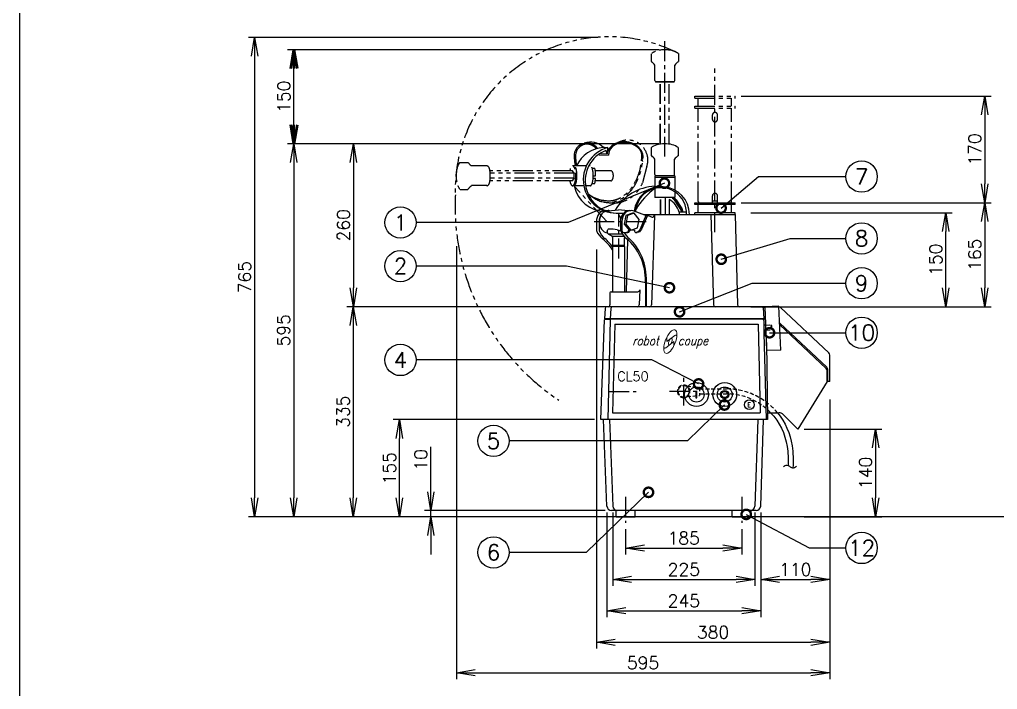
# Model space of a CAD drawing. Extents: x 230 to 4050, y 0 to 2754.
# Drawn here: x 230 to 1789, y 589 to 1658 of the extents above; entities that cross this region are included whole.
import ezdxf
from ezdxf.enums import TextEntityAlignment as Align

# ---------------------------------------------------------------- set-up
doc = ezdxf.new("R2010")
doc.units = 0
doc.header["$PDMODE"] = 3
for name, pattern in [('CENTER', [50.8, 31.75, -6.35, 6.35, -6.35]), ('HIDDEN', [9.525, 6.35, -3.175]), ('PHANTOM', [63.5, 31.75, -6.35, 6.35, -6.35, 6.35, -6.35])]:
    doc.linetypes.add(name, pattern=pattern)
doc.layers.get('0').update_dxf_attribs({"linetype": 'CONTINUOUS'})
doc.layers.get('DEFPOINTS').update_dxf_attribs({"linetype": 'CONTINUOUS'})
doc.layers.add('AM_0', color=7, linetype='CONTINUOUS', lineweight=50)
for name, color, linetype in [('DANMEN', 7, 'CONTINUOUS'), ('SUNPOU', 7, 'CONTINUOUS'), ('WAKU', 7, 'CONTINUOUS')]:
    doc.layers.add(name, color=color, linetype=linetype)
doc.styles.get("Standard").update_dxf_attribs({"font": 'ROMANS', "bigfont": 'EXTFONT.shx'})
doc.dimstyles.get("Standard").update_dxf_attribs({"dimscale": 10, "dimtxt": 2, "dimasz": 3, "dimexe": 1, "dimexo": 1, "dimgap": 0.6, "dimtad": 3, "dimdec": 0, "dimzin": 0, "dimdsep": 46, "dimtxsty": 'STANDARD', "dimblk1": 'OPEN', "dimblk2": 'OPEN', "dimsah": 1, "dimcen": 1.5, "dimadec": 0, "dimazin": 0, "dimtfac": 1, "dimtdec": 0, "dimtmove": 0, "dimatfit": 0, "dimldrblk": 'DOTSMALL', "dimfxl": 1, "dimtvp": 1, "dimtolj": 1, "dimtzin": 0, "dimarcsym": 0})

# ---------------------------------------------------------------- blocks, each defined once
blk = doc.blocks.new('_DotSmall')
at = {"color": 0, "linetype": 'ByBlock', "const_width": 0.5}
blk.add_lwpolyline([(-0.0625, 0, 1), (0.0625, 0, 1)], format="xyb", close=True, dxfattribs=at)
blk = doc.blocks.new('_OPEN')
at = {"color": 0, "linetype": 'ByBlock'}
for p, q in [((-1, 0.167), (0, 0)), ((0, 0), (-1, -0.167)), ((0, 0), (-1, 0))]:
    blk.add_line(p, q, dxfattribs=at)
blk = doc.blocks.new('*D4')
at = {"layer": 'DEFPOINTS', "color": 0}
for p in [(885.5, 874.3), (1173.2, 874.3), (1181, 864.3)]:
    blk.add_point(p, dxfattribs=at)
at = {"layer": 'SUNPOU', "color": 0, "lineweight": -2}
for p, q in [((885.5, 904.3), (885.5, 975.9)), ((1163.2, 874.3), (875.5, 874.3)), ((885.5, 864.3), (885.5, 874.3)), ((1171, 864.3), (875.5, 864.3)), ((885.5, 834.3), (885.5, 804.3))]:
    blk.add_line(p, q, dxfattribs=at)
at = {"layer": 'SUNPOU', "color": 0, "lineweight": -2, "xscale": 30, "yscale": 30, "zscale": 30}
for p, rotation in [((885.5, 874.3), 270), ((885.5, 864.3), 90)]:
    blk.add_blockref('_OPEN', p, dxfattribs=dict(at, rotation=rotation))
at = {"layer": 'SUNPOU', "color": 0, "insert": (869.5, 955.1), "char_height": 20, "attachment_point": 5, "rotation": 90}
blk.add_mtext('\\A1;10', dxfattribs=at)
blk = doc.blocks.new('*D5')
at = {"layer": 'DEFPOINTS', "color": 0}
for p in [(835.5, 1019.3), (1156.3, 1019.3), (1181, 864.3)]:
    blk.add_point(p, dxfattribs=at)
at = {"layer": 'SUNPOU', "color": 0, "lineweight": -2}
for p, q in [((1146.3, 1019.3), (825.5, 1019.3)), ((835.5, 894.3), (835.5, 989.3)), ((1171, 864.3), (825.5, 864.3))]:
    blk.add_line(p, q, dxfattribs=at)
at = {"layer": 'SUNPOU', "color": 0, "lineweight": -2, "xscale": 30, "yscale": 30, "zscale": 30}
for p, rotation in [((835.5, 1019.3), 90), ((835.5, 864.3), 270)]:
    blk.add_blockref('_OPEN', p, dxfattribs=dict(at, rotation=rotation))
at = {"layer": 'SUNPOU', "color": 0, "insert": (819.5, 941.8), "char_height": 20, "attachment_point": 5, "rotation": 90}
blk.add_mtext('\\A1;155', dxfattribs=at)
blk = doc.blocks.new('*D7')
at = {"layer": 'DEFPOINTS', "color": 0}
for p in [(1196, 854.4), (1381, 854.4), (1381, 814.3)]:
    blk.add_point(p, dxfattribs=at)
at = {"layer": 'SUNPOU', "color": 0, "lineweight": -2}
for p, q in [((1196, 844.4), (1196, 804.3)), ((1381, 844.4), (1381, 804.3)), ((1226, 814.3), (1351, 814.3))]:
    blk.add_line(p, q, dxfattribs=at)
at = {"layer": 'SUNPOU', "color": 0, "lineweight": -2, "xscale": 30, "yscale": 30, "zscale": 30, "rotation": 180}
blk.add_blockref('_OPEN', (1196, 814.3), dxfattribs=at)
at = {"layer": 'SUNPOU', "color": 0, "lineweight": -2, "xscale": 30, "yscale": 30, "zscale": 30}
blk.add_blockref('_OPEN', (1381, 814.3), dxfattribs=at)
at = {"layer": 'SUNPOU', "color": 0, "insert": (1288.5, 830.3), "char_height": 20, "attachment_point": 5}
blk.add_mtext('\\A1;185', dxfattribs=at)
blk = doc.blocks.new('*D8')
at = {"layer": 'DEFPOINTS', "color": 0}
for p in [(1175.4, 881.1), (1401.9, 881.1), (1401.9, 764.3)]:
    blk.add_point(p, dxfattribs=at)
at = {"layer": 'SUNPOU', "color": 0, "lineweight": -2}
for p, q in [((1175.4, 871.1), (1175.4, 754.3)), ((1401.9, 871.1), (1401.9, 754.3)), ((1205.4, 764.3), (1371.9, 764.3))]:
    blk.add_line(p, q, dxfattribs=at)
at = {"layer": 'SUNPOU', "color": 0, "lineweight": -2, "xscale": 30, "yscale": 30, "zscale": 30, "rotation": 180}
blk.add_blockref('_OPEN', (1175.4, 764.3), dxfattribs=at)
at = {"layer": 'SUNPOU', "color": 0, "lineweight": -2, "xscale": 30, "yscale": 30, "zscale": 30}
blk.add_blockref('_OPEN', (1401.9, 764.3), dxfattribs=at)
at = {"layer": 'SUNPOU', "color": 0, "insert": (1288.7, 780.3), "char_height": 20, "attachment_point": 5}
blk.add_mtext('\\A1;225', dxfattribs=at)
blk = doc.blocks.new('*D9')
at = {"layer": 'DEFPOINTS', "color": 0}
for p in [(1521.3, 1060.3), (1411.2, 881.1), (1521.3, 764.3)]:
    blk.add_point(p, dxfattribs=at)
at = {"layer": 'SUNPOU', "color": 0, "lineweight": -2}
for p, q in [((1521.3, 1050.3), (1521.3, 754.3)), ((1411.2, 871.1), (1411.2, 754.3)), ((1441.2, 764.3), (1491.3, 764.3))]:
    blk.add_line(p, q, dxfattribs=at)
at = {"layer": 'SUNPOU', "color": 0, "lineweight": -2, "xscale": 30, "yscale": 30, "zscale": 30, "rotation": 180}
blk.add_blockref('_OPEN', (1411.2, 764.3), dxfattribs=at)
at = {"layer": 'SUNPOU', "color": 0, "lineweight": -2, "xscale": 30, "yscale": 30, "zscale": 30}
blk.add_blockref('_OPEN', (1521.3, 764.3), dxfattribs=at)
at = {"layer": 'SUNPOU', "color": 0, "insert": (1466.3, 780.3), "char_height": 20, "attachment_point": 5}
blk.add_mtext('\\A1;110', dxfattribs=at)
blk = doc.blocks.new('*D10')
at = {"layer": 'DEFPOINTS', "color": 0}
for p in [(1166.2, 881.1), (1411.2, 881.1), (1411.2, 714.3)]:
    blk.add_point(p, dxfattribs=at)
at = {"layer": 'SUNPOU', "color": 0, "lineweight": -2}
for p, q in [((1166.2, 871.1), (1166.2, 704.3)), ((1411.2, 871.1), (1411.2, 704.3)), ((1196.2, 714.3), (1381.2, 714.3))]:
    blk.add_line(p, q, dxfattribs=at)
at = {"layer": 'SUNPOU', "color": 0, "lineweight": -2, "xscale": 30, "yscale": 30, "zscale": 30, "rotation": 180}
blk.add_blockref('_OPEN', (1166.2, 714.3), dxfattribs=at)
at = {"layer": 'SUNPOU', "color": 0, "lineweight": -2, "xscale": 30, "yscale": 30, "zscale": 30}
blk.add_blockref('_OPEN', (1411.2, 714.3), dxfattribs=at)
at = {"layer": 'SUNPOU', "color": 0, "insert": (1288.7, 730.3), "char_height": 20, "attachment_point": 5}
blk.add_mtext('\\A1;245', dxfattribs=at)
blk = doc.blocks.new('*D11')
at = {"layer": 'DEFPOINTS', "color": 0}
for p in [(1149.3, 1300.4), (1521.3, 1060), (1521.3, 664)]:
    blk.add_point(p, dxfattribs=at)
at = {"layer": 'SUNPOU', "color": 0, "lineweight": -2}
for p, q in [((1149.3, 1290.4), (1149.3, 654)), ((1521.3, 1050), (1521.3, 654)), ((1179.3, 664), (1491.3, 664))]:
    blk.add_line(p, q, dxfattribs=at)
at = {"layer": 'SUNPOU', "color": 0, "lineweight": -2, "xscale": 30, "yscale": 30, "zscale": 30, "rotation": 180}
blk.add_blockref('_OPEN', (1149.3, 664), dxfattribs=at)
at = {"layer": 'SUNPOU', "color": 0, "lineweight": -2, "xscale": 30, "yscale": 30, "zscale": 30}
blk.add_blockref('_OPEN', (1521.3, 664), dxfattribs=at)
at = {"layer": 'SUNPOU', "color": 0, "insert": (1335.3, 680), "char_height": 20, "attachment_point": 5}
blk.add_mtext('\\A1;380', dxfattribs=at)
blk = doc.blocks.new('*D12')
at = {"layer": 'DEFPOINTS', "color": 0}
for p in [(926.2, 1306.1), (1521.3, 1061.4), (1521.3, 615.4)]:
    blk.add_point(p, dxfattribs=at)
at = {"layer": 'SUNPOU', "color": 0, "lineweight": -2}
for p, q in [((926.2, 1296.1), (926.2, 605.4)), ((1521.3, 1051.4), (1521.3, 605.4)), ((956.2, 615.4), (1491.3, 615.4))]:
    blk.add_line(p, q, dxfattribs=at)
at = {"layer": 'SUNPOU', "color": 0, "lineweight": -2, "xscale": 30, "yscale": 30, "zscale": 30, "rotation": 180}
blk.add_blockref('_OPEN', (926.2, 615.4), dxfattribs=at)
at = {"layer": 'SUNPOU', "color": 0, "lineweight": -2, "xscale": 30, "yscale": 30, "zscale": 30}
blk.add_blockref('_OPEN', (1521.3, 615.4), dxfattribs=at)
at = {"layer": 'SUNPOU', "color": 0, "insert": (1223.7, 631.4), "char_height": 20, "attachment_point": 5}
blk.add_mtext('\\A1;595', dxfattribs=at)
blk = doc.blocks.new('*D22')
at = {"color": 0, "lineweight": -2}
for p, q in [((1480.3, 1004.3), (1604.4, 1004.3)), ((1594.4, 974.3), (1594.4, 894.3)), ((1480.3, 864.3), (1604.4, 864.3))]:
    blk.add_line(p, q, dxfattribs=at)
at = {"layer": 'DEFPOINTS', "color": 0}
for p in [(1470.3, 1004.3), (1470.3, 864.3), (1594.4, 864.3)]:
    blk.add_point(p, dxfattribs=at)
at = {"color": 0, "lineweight": -2, "xscale": 30, "yscale": 30, "zscale": 30}
for p, rotation in [((1594.4, 1004.3), 90), ((1594.4, 864.3), 270)]:
    blk.add_blockref('_OPEN', p, dxfattribs=dict(at, rotation=rotation))
at = {"color": 0, "insert": (1578.4, 934.3), "char_height": 20, "attachment_point": 5, "rotation": 90}
blk.add_mtext('\\A1;140', dxfattribs=at)
blk = doc.blocks.new('*D26')
at = {"color": 0, "lineweight": -2}
for p, q in [((1156, 1199.3), (751.8, 1199.3)), ((761.8, 1169.3), (761.8, 894.3)), ((1156, 864.3), (751.8, 864.3))]:
    blk.add_line(p, q, dxfattribs=at)
at = {"layer": 'DEFPOINTS', "color": 0}
for p in [(1166, 1199.3), (761.8, 864.3), (1166, 864.3)]:
    blk.add_point(p, dxfattribs=at)
at = {"color": 0, "lineweight": -2, "xscale": 30, "yscale": 30, "zscale": 30}
for p, rotation in [((761.8, 1199.3), 90), ((761.8, 864.3), 270)]:
    blk.add_blockref('_OPEN', p, dxfattribs=dict(at, rotation=rotation))
at = {"color": 0, "insert": (745.8, 1031.8), "char_height": 20, "attachment_point": 5, "rotation": 90}
blk.add_mtext('\\A1;335', dxfattribs=at)
blk = doc.blocks.new('*D27')
at = {"color": 0, "lineweight": -2}
for p, q in [((1248.8, 1459.3), (752.2, 1459.3)), ((762.2, 1429.3), (762.2, 1229.3)), ((1248.8, 1199.3), (752.2, 1199.3))]:
    blk.add_line(p, q, dxfattribs=at)
at = {"layer": 'DEFPOINTS', "color": 0}
for p in [(1258.8, 1459.3), (762.2, 1199.3), (1258.8, 1199.3)]:
    blk.add_point(p, dxfattribs=at)
at = {"color": 0, "lineweight": -2, "xscale": 30, "yscale": 30, "zscale": 30}
for p, rotation in [((762.2, 1459.3), 90), ((762.2, 1199.3), 270)]:
    blk.add_blockref('_OPEN', p, dxfattribs=dict(at, rotation=rotation))
at = {"color": 0, "insert": (746.2, 1329.3), "char_height": 20, "attachment_point": 5, "rotation": 90}
blk.add_mtext('\\A1;260', dxfattribs=at)
blk = doc.blocks.new('*D28')
at = {"color": 0, "linetype": 'ByBlock', "lineweight": -2}
for p, q in [((1380.3, 1535.3), (1778.4, 1535.3)), ((1768.4, 1505.3), (1768.4, 1395.3)), ((1380.3, 1365.3), (1778.4, 1365.3))]:
    blk.add_line(p, q, dxfattribs=at)
at = {"layer": 'DEFPOINTS', "color": 0, "linetype": 'ByBlock'}
for p in [(1370.3, 1535.3), (1370.3, 1365.3), (1768.4, 1365.3)]:
    blk.add_point(p, dxfattribs=at)
at = {"color": 0, "linetype": 'ByBlock', "lineweight": -2, "xscale": 30, "yscale": 30, "zscale": 30}
for p, rotation in [((1768.4, 1535.3), 90), ((1768.4, 1365.3), 270)]:
    blk.add_blockref('_OPEN', p, dxfattribs=dict(at, rotation=rotation))
at = {"color": 0, "linetype": 'ByBlock', "insert": (1752.4, 1450.3), "char_height": 20, "attachment_point": 5, "rotation": 90}
blk.add_mtext('\\A1;170', dxfattribs=at)
blk = doc.blocks.new('*D29')
at = {"color": 0, "linetype": 'ByBlock', "lineweight": -2}
for p, q in [((1395.3, 1349.2), (1716.2, 1349.2)), ((1706.2, 1229.3), (1706.2, 1319.2)), ((1395.3, 1199.3), (1716.2, 1199.3))]:
    blk.add_line(p, q, dxfattribs=at)
at = {"layer": 'DEFPOINTS', "color": 0, "linetype": 'ByBlock'}
for p in [(1385.3, 1349.2), (1706.2, 1349.2), (1385.3, 1199.3)]:
    blk.add_point(p, dxfattribs=at)
at = {"color": 0, "linetype": 'ByBlock', "lineweight": -2, "xscale": 30, "yscale": 30, "zscale": 30}
for p, rotation in [((1706.2, 1349.2), 90), ((1706.2, 1199.3), 270)]:
    blk.add_blockref('_OPEN', p, dxfattribs=dict(at, rotation=rotation))
at = {"color": 0, "linetype": 'ByBlock', "insert": (1690.2, 1274.3), "char_height": 20, "attachment_point": 5, "rotation": 90}
blk.add_mtext('\\A1;150', dxfattribs=at)
blk = doc.blocks.new('*D30')
at = {"color": 0, "linetype": 'ByBlock', "lineweight": -2}
for p, q in [((1248.3, 1459.3), (656.9, 1459.3)), ((666.9, 1429.3), (666.9, 894.3)), ((1248.3, 864.3), (656.9, 864.3))]:
    blk.add_line(p, q, dxfattribs=at)
at = {"layer": 'DEFPOINTS', "color": 0, "linetype": 'ByBlock'}
for p in [(1258.3, 1459.3), (666.9, 864.3), (1258.3, 864.3)]:
    blk.add_point(p, dxfattribs=at)
at = {"color": 0, "linetype": 'ByBlock', "lineweight": -2, "xscale": 30, "yscale": 30, "zscale": 30}
for p, rotation in [((666.9, 1459.3), 90), ((666.9, 864.3), 270)]:
    blk.add_blockref('_OPEN', p, dxfattribs=dict(at, rotation=rotation))
at = {"color": 0, "linetype": 'ByBlock', "insert": (650.9, 1161.8), "char_height": 20, "attachment_point": 5, "rotation": 90}
blk.add_mtext('\\A1;595', dxfattribs=at)
blk = doc.blocks.new('*D32')
at = {"color": 0, "lineweight": -2}
for p, q in [((1433.6, 1365.2), (1778.3, 1365.2)), ((1768.3, 1335.2), (1768.3, 1229.3)), ((1433.6, 1199.3), (1778.3, 1199.3))]:
    blk.add_line(p, q, dxfattribs=at)
at = {"layer": 'DEFPOINTS', "color": 0}
for p in [(1423.6, 1365.2), (1423.6, 1199.3), (1768.3, 1199.3)]:
    blk.add_point(p, dxfattribs=at)
at = {"color": 0, "lineweight": -2, "xscale": 30, "yscale": 30, "zscale": 30}
for p, rotation in [((1768.3, 1365.2), 90), ((1768.3, 1199.3), 270)]:
    blk.add_blockref('_OPEN', p, dxfattribs=dict(at, rotation=rotation))
at = {"color": 0, "insert": (1752.3, 1282.3), "char_height": 20, "attachment_point": 5, "rotation": 90}
blk.add_mtext('\\A1;165', dxfattribs=at)
blk = doc.blocks.new('*D33')
at = {"color": 0, "lineweight": -2}
for p, q in [((1151.6, 1628.9), (594.7, 1628.9)), ((604.7, 1598.9), (604.7, 894.3)), ((1151.6, 864.3), (594.7, 864.3))]:
    blk.add_line(p, q, dxfattribs=at)
at = {"layer": 'DEFPOINTS', "color": 0}
for p in [(1161.6, 1628.9), (604.7, 864.3), (1161.6, 864.3)]:
    blk.add_point(p, dxfattribs=at)
at = {"color": 0, "lineweight": -2, "xscale": 30, "yscale": 30, "zscale": 30}
for p, rotation in [((604.7, 1628.9), 90), ((604.7, 864.3), 270)]:
    blk.add_blockref('_OPEN', p, dxfattribs=dict(at, rotation=rotation))
at = {"color": 0, "insert": (588.7, 1246.6), "char_height": 20, "attachment_point": 5, "rotation": 90}
blk.add_mtext('\\A1;765', dxfattribs=at)
blk = doc.blocks.new('*D34')
at = {"layer": 'AM_0', "color": 0, "lineweight": -2}
for p, q in [((1248.7, 1609.3), (657.3, 1609.3)), ((667.3, 1489.3), (667.3, 1579.3)), ((1248.1, 1459.3), (657.3, 1459.3))]:
    blk.add_line(p, q, dxfattribs=at)
at = {"layer": 'DEFPOINTS', "color": 0}
for p in [(667.3, 1609.3), (1258.7, 1609.3), (1258.1, 1459.3)]:
    blk.add_point(p, dxfattribs=at)
at = {"layer": 'AM_0', "color": 0, "lineweight": -2, "xscale": 30, "yscale": 30, "zscale": 30}
for p, rotation in [((667.3, 1609.3), 90), ((667.3, 1459.3), 270)]:
    blk.add_blockref('_OPEN', p, dxfattribs=dict(at, rotation=rotation))
at = {"layer": 'AM_0', "color": 0, "insert": (651.3, 1534.3), "char_height": 20, "attachment_point": 5, "rotation": 90}
blk.add_mtext('\\A1;150', dxfattribs=at)

msp = doc.modelspace()

# ---------------------------------------------------------------- linework, layer by layer
at = {"color": 2}
for p, q in [((1236.7, 1603), (1236.7, 1590.7)), ((1280, 1603.2), (1280, 1590.5)), ((1242.7, 1560.4), (1242.7, 1584.6)), ((1274.2, 1560.4), (1274.2, 1584.6)), ((1162.5, 1453.2), (1160.6, 1453.2)), ((1236.6, 1453), (1236.6, 1440.7)), ((1279.6, 1453.4), (1279.6, 1440.3)), ((1164.6, 1447.8), (1164.3, 1448.6)), ((1168.9, 1443.4), (1168.6, 1441.4)), ((1242.6, 1410.4), (1242.6, 1434.6)), ((1274.1, 1410.4), (1274.1, 1434.6)), ((931.6, 1429.4), (944.9, 1429.4)), ((1115.5, 1425.1), (1115.5, 1424.3)), ((1117.4, 1425.8), (1117.4, 1424.3)), ((1142.6, 1420.6), (1146.8, 1420.6)), ((1144.2, 1404.2), (1148.2, 1404.2)), ((1144.4, 1408.3), (1148.2, 1408.3)), ((1274.3, 1408.3), (1242.3, 1408.3)), ((1242.3, 1408.3), (1242.3, 1389.4)), ((1242.3, 1406.3), (1274.3, 1406.3)), ((1274.3, 1408.3), (1274.3, 1386.8)), ((1142.7, 1396.2), (1146.8, 1396.2)), ((1242.3, 1387.9), (1242.3, 1373.4)), ((932.2, 1386.4), (944.4, 1386.4)), ((1274.3, 1373.4), (1242.3, 1373.4)), ((1258.8, 1373.3), (1258.8, 1346.3)), ((1274.3, 1386.8), (1274.3, 1385.5)), ((1274.3, 1382.6), (1274.3, 1373.4)), ((1251.2, 1370.3), (1251.2, 1346.3)), ((1251.6, 1370.3), (1251.6, 1346.3)), ((1265.5, 1370.3), (1265.5, 1346.3)), ((1273.1, 1369.8), (1286, 1350.3)), ((1274.2, 1369.8), (1287, 1350.3)), ((1276.5, 1369.8), (1285.5, 1356.3)), ((1306.3, 1365.3), (1370.3, 1365.3)), ((1306.3, 1362.3), (1306.3, 1365.3)), ((1370.3, 1362.3), (1306.3, 1362.3)), ((1311.8, 1349.3), (1311.8, 1362.3)), ((1364.8, 1349.3), (1364.8, 1362.3)), ((1370.3, 1362.3), (1370.3, 1365.3)), ((1163.5, 1352.8), (1167.9, 1352.8)), ((1167.9, 1352.3), (1184.8, 1353.8)), ((1199.4, 1352.6), (1184.8, 1353.8)), ((1196.4, 1344.7), (1193.6, 1331.2)), ((1199.1, 1344.7), (1196.2, 1331.2)), ((1207.1, 1348.4), (1196.4, 1344.7)), ((1209.7, 1348.4), (1199.1, 1344.7)), ((1201.9, 1352.8), (1204.1, 1352.8)), ((1209.7, 1348.4), (1207.1, 1348.4)), ((1228.4, 1345.1), (1207.9, 1352.2)), ((1217.5, 1338.5), (1209.7, 1348.4)), ((1228.4, 1345.1), (1218.9, 1323)), ((1230.6, 1345.1), (1221.1, 1323)), ((1224.7, 1346.3), (1370.3, 1346.3)), ((1228.4, 1345.1), (1230.6, 1345.1)), ((1237.9, 1342.5), (1230.6, 1345.1)), ((1241.8, 1344.8), (1237.4, 1202.3)), ((1281.2, 1350.4), (1281.2, 1346.4)), ((1292.8, 1350.3), (1281.2, 1350.3)), ((1306.3, 1346.3), (1306.3, 1349.3)), ((1370.3, 1349.3), (1306.3, 1349.3)), ((1331.7, 1346.3), (1336.2, 1202.3)), ((1370.3, 1346.3), (1370.3, 1349.3)), ((1370.3, 1346.3), (1374.3, 1202.3)), ((1149.3, 1334.8), (1149.3, 1320.7)), ((1153.7, 1334.8), (1153.7, 1320.7)), ((1187.7, 1334.8), (1187.7, 1320.7)), ((1189.9, 1334.8), (1189.9, 1320.7)), ((1193.6, 1331.2), (1201.4, 1321.3)), ((1196.2, 1331.2), (1204, 1321.3)), ((1204, 1321.3), (1214.7, 1325)), ((1214.7, 1325), (1217.5, 1338.5)), ((1167.5, 1316), (1166.4, 1319.3)), ((1190.6, 1315.3), (1168.1, 1315.3)), ((1168.6, 1315), (1173.8, 1312.2)), ((1193.6, 1311.3), (1174.8, 1311.3)), ((1175.4, 1297.3), (1175.4, 1309.5)), ((1192.6, 1317.7), (1199.7, 1317.7)), ((1194.4, 1297.3), (1194.4, 1309.5)), ((1210.1, 1321.3), (1200.4, 1321.3)), ((1212.9, 1317.7), (1214.2, 1317.7)), ((1194.9, 1295.3), (1174.9, 1295.3)), ((1174.9, 1295.3), (1174.9, 1223.3)), ((1194.4, 1297.3), (1175.4, 1297.3)), ((1194.9, 1223.3), (1194.9, 1295.3)), ((1199.2, 1306.3), (1196.6, 1223.3)), ((1227.8, 1239.3), (1227.8, 1199.3)), ((1228.9, 1239.3), (1228.9, 1199.3)), ((1170.9, 1221.3), (1170.9, 1202.3)), ((1172.9, 1223.3), (1215.5, 1223.3)), ((1218.5, 1226.3), (1217.8, 1202.3)), ((1163.2, 1196.5), (1162.3, 1180.3)), ((1418.3, 1199.3), (1166.2, 1199.3)), ((1172.3, 1196.5), (1171.5, 1180.3)), ((1418.4, 1198.3), (1415.4, 1198.2)), ((1415.4, 1198.2), (1416.4, 1180.2)), ((1440.4, 1200), (1418.3, 1199.3)), ((1421.2, 1129.4), (1418.3, 1199.3)), ((1443.3, 1130.1), (1440.4, 1200)), ((1519.8, 1125.8), (1442.8, 1198)), ((1156.3, 1019.3), (1162.3, 1178.4)), ((1416.3, 1180.3), (1162.3, 1180.3)), ((1163.3, 1179.3), (1172.4, 1179.3)), ((1171.4, 1178.4), (1167.7, 1019.3)), ((1419.1, 1179.3), (1172.4, 1179.3)), ((1178.5, 1171.3), (1175, 1030.3)), ((1178.5, 1171.3), (1407.1, 1171.3)), ((1407.1, 1171.3), (1410.5, 1030.3)), ((1419.1, 1180.4), (1416.4, 1180.2)), ((1416.4, 1177.4), (1416.4, 1157.4)), ((1419.5, 1170.1), (1416.6, 1170)), ((1516.4, 1102.9), (1441.5, 1173.2)), ((1515.8, 1100.8), (1441.6, 1170.3)), ((1416.4, 1157.4), (1419.7, 1019.3)), ((1419.9, 1162.1), (1416.8, 1162)), ((1420.7, 1142.1), (1422.2, 1019.3)), ((1443.3, 1130.1), (1421.2, 1129.4)), ((1521.3, 1080.3), (1521.3, 1122.2)), ((1517.3, 1080.3), (1517.3, 1097.2)), ((1518.3, 1080.3), (1518.3, 1098.6)), ((1517.3, 1080.3), (1470.3, 1004.3)), ((1518.3, 1080.3), (1517.3, 1080.3)), ((1521.3, 1080.3), (1518.3, 1080.3)), ((1308.1, 1064.1), (1309.6, 1064.1)), ((1308.1, 1063.1), (1309.6, 1063.1)), ((1308.1, 1062.1), (1309.6, 1062.1)), ((1308.1, 1061.1), (1309.6, 1061.1)), ((1308.1, 1060.1), (1309.6, 1060.1)), ((1347.4, 1060.1), (1348.9, 1060.1)), ((1347.6, 1061.1), (1349.2, 1061.1)), ((1348, 1062.1), (1349.7, 1062.1)), ((1348.6, 1063.1), (1350.6, 1063.1)), ((1349.4, 1064.1), (1352.3, 1064.1)), ((1350.9, 1065.1), (1356.9, 1065.1)), ((1355.4, 1064.1), (1358.3, 1064.1)), ((1357.2, 1063.1), (1359.2, 1063.1)), ((1358, 1062.1), (1359.8, 1062.1)), ((1358.6, 1061.1), (1360.1, 1061.1)), ((1358.8, 1060.1), (1360.3, 1060.1)), ((1308.1, 1059.1), (1309.6, 1059.1)), ((1308.1, 1058.1), (1309.6, 1058.1)), ((1308.1, 1057.1), (1309.6, 1057.1)), ((1308.1, 1056.1), (1309.6, 1056.1)), ((1308.1, 1055.1), (1309.6, 1055.1)), ((1308.1, 1054.1), (1309.6, 1054.1)), ((1347.4, 1059.1), (1348.9, 1059.1)), ((1347.5, 1058.1), (1349, 1058.1)), ((1347.8, 1057.1), (1349.4, 1057.1)), ((1348.2, 1056.1), (1350.1, 1056.1)), ((1348.9, 1055.1), (1351.2, 1055.1)), ((1350, 1054.1), (1357.7, 1054.1)), ((1352, 1053.1), (1355.7, 1053.1)), ((1356.5, 1055.1), (1358.8, 1055.1)), ((1357.7, 1056.1), (1359.5, 1056.1)), ((1358.3, 1057.1), (1360, 1057.1)), ((1358.7, 1058.1), (1360.3, 1058.1)), ((1358.9, 1059.1), (1360.4, 1059.1)), ((1175, 1030.3), (1410.5, 1030.3)), ((1422, 1030.2), (1440.3, 1030.3)), ((1422.2, 1019.3), (1156.3, 1019.3)), ((1166.2, 881.1), (1160.8, 1019.3)), ((1170.5, 1019.3), (1175.4, 881.1)), ((1406.8, 1019.3), (1401.9, 881.1)), ((1411.2, 881.1), (1415.9, 1019.3)), ((1470.3, 1004.3), (1447.2, 1027.6)), ((1404.2, 874.3), (1173.2, 874.3)), ((1181, 864.3), (1181, 874.3)), ((1211, 864.3), (1211, 874.3)), ((1366, 864.3), (1366, 874.3)), ((1396, 864.3), (1396, 874.3)), ((1181, 864.3), (1211, 864.3)), ((1366, 864.3), (1396, 864.3))]:
    msp.add_line(p, q, dxfattribs=at)
at = {"color": 2, "linetype": 'PHANTOM'}
for p, q in [((974.7, 1424), (950.5, 1424)), ((1229.9, 1423.4), (1222.9, 1397.2)), ((974.7, 1392.5), (950.5, 1392.5))]:
    msp.add_line(p, q, dxfattribs=at)
at = {"color": 2, "linetype": 'CENTER'}
for p, q in [((1184.9, 1276.5), (1184.9, 1348.8)), ((1228.5, 1334.8), (1140.3, 1334.8)), ((1196, 896), (1196, 854.4)), ((1381, 896), (1381, 854.4))]:
    msp.add_line(p, q, dxfattribs=at)
at = {"color": 2, "lineweight": 0}
for p, q in [((1261.6, 1143.7), (1274.4, 1153.6)), ((1272.8, 1143.7), (1260, 1133.7))]:
    msp.add_line(p, q, dxfattribs=at)
msp.add_lwpolyline([(1308.1, 1053.8), (1309.6, 1053.8), (1309.6, 1064.9), (1308.1, 1064.9)], close=True, dxfattribs=at)
at = {"color": 2}
for points in [[(1427.1, 1030.3, -0.156557), (1453.3, 976.6, -0.047728), (1454.8, 946.1)], [(1437.8, 1030.3, -0.13883), (1461.2, 977.7, -0.052702), (1462.6, 942.4)]]:
    msp.add_lwpolyline(points, format="xyb", dxfattribs=at)
for centre, radius in [((1308.9, 1059.3), 19), ((1353.9, 1059.3), 19), ((1308.9, 1059.3), 12), ((1353.9, 1059.3), 12), ((1353.9, 1059.3), 6.5), ((1353.9, 1059.3), 5), ((1393.2, 1043.1), 7.63)]:
    msp.add_circle(centre, radius, dxfattribs=at)
for centre, radius, start, end in [((1226, 1573.7), 20, 33.1966, 53.7135), ((1291, 1573.7), 20, 126.2865, 146.8034), ((1245.3, 1560.4), 2.56, 180, 234.4326), ((1271.7, 1560.4), 2.56, 305.5674, 0), ((1163.8, 1402.5), 50.9, 93.7518, 154.6215), ((1181.7, 1401.9), 53.2, 105.3715, 274.6848), ((1140.3, 1434.2), 27.8, 43.4548, 111.6772), ((1183.3, 1400.5), 51.8, 111.6315, 272.9781), ((1140.3, 1434.2), 27.8, 19.5157, 31.1845), ((1225.8, 1423.7), 20, 33.1966, 53.7135), ((1290.8, 1423.7), 20, 126.2865, 146.8034), ((1096.3, 1408.5), 51.9, 359.7514, 13.4097), ((1107.8, 1406.8), 40.4, 344.8408, 356.2745), ((1245.1, 1410.4), 2.56, 180, 234.4326), ((1271.5, 1410.4), 2.56, 305.5674, 0), ((1163.8, 1402.5), 50.9, 191.4433, 270.2303), ((1246.8, 1313), 78.8, 93.2348, 149.2184), ((1253.4, 1346.7), 44.1, 359.4875, 173.6844), ((1252.3, 1348.6), 40.6, 356.8523, 176.8663), ((1309.1, 1298), 112, 126.5229, 149.5388), ((1269.9, 1365.3), 8, 33.5759, 83.0048), ((1267.5, 1365.3), 8, 33.5759, 65.2894), ((1266.4, 1365.3), 8, 33.5759, 56.2954), ((1248.9, 1340.8), 33.8, 16.4455, 61.0145), ((1170, 1317.6), 3, 212.0054, 241.9275), ((1169.5, 1267.9), 55.4, 76.5674, 90), ((1172.4, 1309.5), 3, 0, 61.9275), ((1203.4, 1410.2), 90.8, 256.5674, 260.0478), ((1197.4, 1309.5), 3, 164.1939, 180), ((1172.9, 1221.3), 2, 90, 180), ((1215.5, 1226.3), 3, 270, 358.2101), ((1167.9, 1202.3), 3, 270, 0), ((1214.8, 1202.3), 3, 270, 358.2101), ((1234.4, 1202.3), 3, 270, 358.2101), ((1339.2, 1202.3), 3, 181.7899, 270), ((1377.3, 1202.3), 3, 181.5911, 270), ((1166.2, 1196.3), 3, 90, 176.9872), ((1175.3, 1196.3), 3, 90, 176.9872), ((1412.5, 1196.3), 3, 3.0128, 90), ((1415.5, 1196.3), 3, 40.7867, 90), ((1439.4, 1194.3), 5, 46.8476, 77.765), ((1163.3, 1178.3), 1, 90, 177.5586), ((1172.4, 1178.3), 1, 90, 178.3662), ((1414.4, 1177.3), 2, 1.8328, 90), ((1417.4, 1177.3), 2, 24.56, 90), ((1516.3, 1122.2), 5, 0, 46.8476), ((1512.3, 1097.2), 5, 0, 46.8476), ((1512.3, 1098.6), 6, 0, 46.8476), ((1440.3, 1020.3), 10, 46.1233, 90), ((1173.2, 881.3), 7, 182.2202, 270), ((1182.4, 881.3), 7, 182.0282, 270), ((1394.9, 881.3), 7, 270, 357.9718), ((1404.2, 881.3), 7, 270, 357.7798)]:
    msp.add_arc(centre, radius, start, end, dxfattribs=at)
at = {"color": 2, "linetype": 'PHANTOM'}
for centre, radius, start, end in [((1199.4, 1433.2), 32, 342.1142, 119.2151), ((1176.4, 1414.6), 49.7, 19.6072, 24.4817), ((961.4, 1440.7), 20, 216.2865, 236.8034), ((974.7, 1421.4), 2.56, 35.5674, 90), ((961.4, 1375.7), 20, 123.1966, 143.7135), ((974.7, 1395), 2.56, 270, 324.4326), ((1176.4, 1414.6), 49.7, 259.7411, 339.4988), ((1167.6, 1418.6), 50, 230.7121, 258.0376), ((1176.4, 1414.6), 49.7, 241.964, 242.6813)]:
    msp.add_arc(centre, radius, start, end, dxfattribs=at)
at = {"color": 2, "lineweight": 0}
for centre, radius, start, end in [((1278, 1146.1), 16.6, 151.1947, 188.4182), ((1275.6, 1152.1), 1.92, 354.1738, 127.9302), ((1256.4, 1141.2), 16.6, 331.1947, 8.4182), ((1258.8, 1135.2), 1.92, 174.1738, 307.9302)]:
    msp.add_arc(centre, radius, start, end, dxfattribs=at)
at = {"color": 2, "linetype": 'PHANTOM'}
for centre, major_axis, ratio, start_param, end_param in [((1258.5, 1596.8), (25, 0), 0.5, 0.53511, 2.624921), ((1258.5, 1596.8), (25, 0), 0.5, 3.658264, 3.739455), ((1258.5, 1596.8), (25, 0), 0.5, -0.597863, -0.53511), ((938.3, 1408.2), (0, 25), 0.5, 0.560539, 2.631776), ((938.3, 1408.2), (0, 25), 0.5, -0.597863, -0.560539), ((976.8, 1408.2), (0, 14.7), 0.23278, 3.141593, 6.283185), ((938.3, 1408.2), (0, 25), 0.5, 3.65141, 3.739455)]:
    msp.add_ellipse(centre, major_axis=major_axis, ratio=ratio, start_param=start_param, end_param=end_param, dxfattribs=at)
at = {"color": 2}
for centre, major_axis, ratio, start_param, end_param in [((1134.4, 1439.8), (-20.2, -4.3), 1, 3.538096, 6.283185), ((1134.6, 1439.9), (1.5, -18.6), 0.998627, 8.400526, 10.995574), ((1195.1, 1440.1), (28.6, -3.3), 0.774873, 0, 3.141593), ((1195.4, 1440.9), (-26.4, 2.6), 0.760689, 3.141593, 6.283185), ((1258.3, 1446.8), (25, 0), 0.5, 0.550103, 2.623111), ((1258.3, 1446.8), (25, 0), 0.5, 3.660074, 3.739455), ((1258.3, 1446.8), (25, 0), 0.5, -0.597863, -0.550103), ((1283.8, 1355.2), (-3.21, 4.84), 0.339853, 3.141593, 4.712389), ((1163.5, 1334.8), (0, 18), 0.7896, 0, 1.570796), ((1167.9, 1334.8), (0, 18), 0.7896, 0, 1.570796), ((1167.9, 1334.8), (0, 17.5), 0.7896, 0, 3.079688), ((1167.9, 1334.8), (0, 18), 0.7896, -0.176195, 0), ((1201.9, 1334.8), (0, 18), 0.7896, 0, 1.570796), ((1204.1, 1334.8), (0, 18), 0.7896, -0.268649, 1.570796), ((1238.8, 1346.5), (0, 4.19), 0.7896, 2.87244, 4.297941), ((1173.6, 1337.5), (0, 35), 0.7896, 2.070837, 2.595153), ((1177.9, 1337.5), (0, 35), 0.7896, 2.070837, 2.573428), ((1169.5, 1319.3), (0, 4), 0.758281, 0, 1.570796), ((1212, 1337.5), (0, 35), 0.7896, 2.070837, 2.595153), ((1214.2, 1337.5), (0, 35), 0.7896, 2.070837, 2.12287), ((1192.6, 1320.7), (0, 3), 0.7896, 2.123408, 3.141593), ((1216.4, 1337.5), (0, 35), 0.7896, 2.171442, 2.573428), ((1212.9, 1321.3), (0, 3.6), 0.7896, 1.570796, 3.141593), ((1126.3, 1239.3), (0, 80), 0.7896, -0.87906, -0.547194), ((1127.4, 1241.3), (2.5, 80), 0.7896, -0.811252, -0.560143), ((1164.7, 1239.3), (0, 80), 0.7896, -1.570796, -0.547194), ((1165.8, 1241.3), (2.5, 80), 0.7896, 4.712389, 5.723043)]:
    msp.add_ellipse(centre, major_axis=major_axis, ratio=ratio, start_param=start_param, end_param=end_param, dxfattribs=at)
at = {"color": 2, "extrusion": (0, 0, -1)}
for centre, major_axis, start_param, end_param in [((1197.5, 1321.3), (0, 3.6), 1.570796, 3.141593), ((1199.7, 1321.3), (0, 3.6), 1.570796, 3.141593), ((1212, 1327.7), (0, 10), 2.067873, 3.065648), ((1214.2, 1327.7), (0, 10), 2.067873, 3.141593)]:
    msp.add_ellipse(centre, major_axis=major_axis, ratio=0.7896, start_param=start_param, end_param=end_param, dxfattribs=at)
at = {"color": 2, "lineweight": 0}
for major_axis in [(-7.3, -18.6), (-2.05, -5.21)]:
    msp.add_ellipse((1267.2, 1143.7), major_axis=major_axis, ratio=0.400039, dxfattribs=at)
at = {"layer": 'DANMEN', "color": 2, "linetype": 'CENTER'}
for p, q in [((1258.3, 1438.9), (1258.3, 1625.6)), ((1338.3, 1318.4), (1338.3, 1579.3)), ((1170, 1064.3), (1212.7, 1064.3))]:
    msp.add_line(p, q, dxfattribs=at)
at = {"layer": 'DANMEN', "color": 2, "linetype": 'PHANTOM'}
for p, q in [((1273.2, 1558.3), (1243.8, 1558.3)), ((1243.8, 1558.3), (1273.2, 1558.3)), ((1251.2, 1459.3), (1251.2, 1558.3)), ((1251.6, 1459.3), (1251.6, 1558.4)), ((1265.1, 1459.3), (1265.1, 1558.4)), ((1265.5, 1459.3), (1265.5, 1558.4)), ((1306.3, 1535.3), (1370.3, 1535.3)), ((1306.3, 1532.3), (1306.3, 1535.3)), ((1306.3, 1532.3), (1370.3, 1532.3)), ((1311.8, 1519.3), (1311.8, 1532.3)), ((1364.8, 1519.3), (1364.8, 1532.3)), ((1370.3, 1532.3), (1370.3, 1535.3)), ((1306.3, 1519.3), (1370.3, 1519.3)), ((1306.3, 1516.3), (1306.3, 1519.3)), ((1306.3, 1516.3), (1370.3, 1516.3)), ((1311.8, 1367.3), (1311.8, 1516.3)), ((1364.8, 1367.3), (1364.8, 1516.3)), ((1370.3, 1516.3), (1370.3, 1519.3)), ((1334.3, 1498.3), (1334.3, 1505.3)), ((1342.3, 1498.3), (1342.3, 1505.3)), ((1162.5, 1453.2), (1167.6, 1453.2)), ((1167.6, 1447.8), (1167.6, 1453.2)), ((1153.6, 1441.5), (1168.6, 1441.4)), ((1156.1, 1443.9), (1166.5, 1443.4)), ((1164.6, 1447.8), (1167.6, 1447.8)), ((1133.4, 1424.3), (1111.4, 1424.3)), ((1139.4, 1424.3), (1137.4, 1424.3)), ((1111.4, 1416.3), (979.6, 1416.3)), ((1113.9, 1412.3), (980.1, 1412.3)), ((1113.9, 1404.3), (980.1, 1404.5)), ((1113.9, 1412.3), (1111.4, 1416.3)), ((1111.4, 1400.3), (1113.9, 1404.3)), ((1113.9, 1404.3), (1113.9, 1412.3)), ((1172.4, 1416.3), (1147.7, 1416.3)), ((1111.4, 1400.3), (979.7, 1400.3)), ((1129.3, 1392.3), (1111.4, 1392.3)), ((1166.5, 1334.8), (1113.4, 1392.3)), ((1139.4, 1392.3), (1132.2, 1392.3)), ((1172.4, 1400.3), (1147.6, 1400.3)), ((1334.3, 1365.3), (1334.3, 1376.3)), ((1342.3, 1365.3), (1342.3, 1376.3)), ((1334.3, 1368.3), (1342.3, 1368.3)), ((1187.6, 1348.7), (1193.3, 1348.7))]:
    msp.add_line(p, q, dxfattribs=at)
at = {"layer": 'DANMEN', "color": 2, "linetype": 'HIDDEN'}
for p, q in [((1419.5, 1170.1), (1427.6, 1170.3)), ((1427.6, 1170.3), (1428.6, 1169.3)), ((1427.6, 1170.3), (1427.8, 1162.3)), ((1428.6, 1169.3), (1428.8, 1163.3)), ((1419.9, 1162.1), (1427.8, 1162.3)), ((1428.8, 1163.3), (1427.8, 1162.3))]:
    msp.add_line(p, q, dxfattribs=at)
at = {"layer": 'DANMEN', "color": 1, "linetype": 'CENTER'}
for p, q in [((1288.5, 1041.6), (1288.5, 1087.1)), ((1265.7, 1064.4), (1311.2, 1064.4))]:
    msp.add_line(p, q, dxfattribs=at)
at = {"layer": 'DANMEN', "color": 4, "linetype": 'HIDDEN'}
for p, q in [((1293.8, 1072.8), (1313.5, 1070.9)), ((1313.5, 1070.9), (1313.5, 1057.9)), ((1293.8, 1055.9), (1313.5, 1057.9))]:
    msp.add_line(p, q, dxfattribs=at)
at = {"layer": 'DANMEN', "color": 2}
msp.add_line((2303.7, 864.3), (1141.4, 864.3), dxfattribs=at)
at = {"layer": 'DANMEN', "color": 4, "linetype": 'HIDDEN'}
for points in [[(1313.5, 1068.4), (1356.6, 1068.4, -0.222556), (1437.8, 1030.3, -0.147198)], [(1313.5, 1060.4), (1356.6, 1060.4, -0.204416), (1427.1, 1030.3, -0.16055)]]:
    msp.add_lwpolyline(points, format="xyb", dxfattribs=at)
at = {"layer": 'DANMEN', "color": 2, "linetype": 'PHANTOM'}
for centre, radius, start, end in [((1169.3, 1385), 245, 63.4598, 181.7851), ((1338.3, 1505.3), 4, 0, 180), ((1338.3, 1498.3), 4, 180, 0), ((1296.8, 1359.9), 372.7, 177.2042, 236.222), ((1338.3, 1376.3), 4, 0, 180), ((1313.8, 1367.3), 2, 180, 270), ((1362.8, 1367.3), 2, 270, 0), ((1185, 1427.1), 78.4, 266.8807, 271.9135), ((1178.4, 1338.4), 10, 8.2386, 49.2867)]:
    msp.add_arc(centre, radius, start, end, dxfattribs=at)
at = {"layer": 'DANMEN', "color": 4, "linetype": 'HIDDEN'}
for radius, start, end in [(10, 0, 180), (10, 180, 0), (9, 0, 180), (9, 180, 0)]:
    msp.add_arc((1288.5, 1064.4), radius, start, end, dxfattribs=at)
at = {"layer": 'DANMEN', "color": 2, "linetype": 'PHANTOM'}
for centre, major_axis, ratio, start_param, end_param in [((1168.9, 1443.4), (0, 77), 0.714286, 1.674137, 1.811468), ((1168.9, 1443.4), (1.3, 77.7), 0.7084, 2.619415, 4.656603), ((1111.4, 1408.3), (0, 16), 0.3125, 2.094395, 7.330383), ((1113.4, 1408.3), (0, 16), 0.3125, 3.141593, 6.283185), ((1139.4, 1408.3), (0, 16), 0.3125, 3.141593, 6.283185), ((1172.4, 1408.3), (0, 8), 0.5, 3.141593, 6.283185)]:
    msp.add_ellipse(centre, major_axis=major_axis, ratio=ratio, start_param=start_param, end_param=end_param, dxfattribs=at)
for points, knots in [([(1116, 1438.3), (1116.1, 1437.6), (1116.1, 1436.9), (1116.2, 1435.4), (1116.3, 1434.7), (1116.4, 1433.3), (1116.5, 1432.5), (1116.6, 1431.1), (1116.7, 1430.4), (1116.9, 1429), (1117, 1428.3), (1117.2, 1427), (1117.3, 1426.4), (1117.4, 1425.8)], [1.6389462, 1.6389462, 1.6389462, 1.6389462, 1.6676998, 1.6676998, 1.6964534, 1.6964534, 1.725207, 1.725207, 1.7539606, 1.7539606, 1.7827141, 1.7827141, 1.806541, 1.806541, 1.806541, 1.806541]), ([(1157.2, 1369.6), (1162.2, 1368.9), (1165.6, 1368.4), (1172.9, 1368.4), (1177, 1369.1), (1185.4, 1371.9), (1189.6, 1374.1), (1197.6, 1380.1), (1201.5, 1383.9), (1208.3, 1392.9), (1211.3, 1398), (1216.2, 1409), (1218.1, 1414.8), (1220.8, 1426.6), (1221.5, 1432.6), (1221.8, 1438.3)], [-0.20963, -0.20963, -0.20963, -0.20963, 0, 0, 0.250441, 0.250441, 0.500882, 0.500882, 0.751323, 0.751323, 1.001764, 1.001764, 1.252205, 1.252205, 1.502646, 1.502646, 1.502646, 1.502646])]:
    msp.add_open_spline(points, degree=3, knots=knots, dxfattribs=at)
at = {"layer": 'DANMEN', "color": 2}
msp.add_open_spline([(1447.7, 944.6), (1449.5, 945.6), (1452.6, 947.4), (1456.7, 945.2), (1459.2, 943.3), (1463.1, 941.6), (1466.1, 943.5), (1468.1, 944.8)], degree=3, knots=[0, 0, 0, 0, 5.708461, 10.000382, 12.407492, 15.492693, 22.099415, 22.099415, 22.099415, 22.099415], dxfattribs=at)
at = {"layer": 'SUNPOU'}
for centre in [(1572.1, 1406.9), (837.1, 1333.7), (1572.1, 1308.4), (837.1, 1264.2), (1572.1, 1236.8), (1572.1, 1157.9), (837.1, 1114.4), (985.4, 985.3), (985.4, 807.5), (1572.1, 814.5)]:
    msp.add_circle(centre, 25, dxfattribs=at)
at = {"layer": 'WAKU', "color": 6}
msp.add_line((230, 2753.5), (230, 0), dxfattribs=at)

# ---------------------------------------------------------------- texts
at = {"color": 2, "oblique": 15, "width": 0.8}
msp.add_text('robot   coupe', height=15, dxfattribs=at).set_placement((1206.7, 1137.8))
at = {"color": 2}
for s, height, p in [('CL50', 15, (1182.5, 1080.8)), ('E', 7.2, (1389.8, 1039.2))]:
    msp.add_text(s, height=height, dxfattribs=at).set_placement(p)
at = {"layer": 'SUNPOU'}
for s, p in [('7', (1572.1, 1406.9)), ('1', (837.1, 1333.7)), ('8', (1572.1, 1308.4)), ('2', (837.1, 1264.2)), ('9', (1572.1, 1236.8)), ('10', (1572.1, 1157.9)), ('4', (837.1, 1114.4)), ('5', (985.4, 985.3)), ('12', (1572.1, 814.5)), ('6', (985.4, 807.5))]:
    msp.add_text(s, height=25, dxfattribs=at).set_placement(p, align=Align.MIDDLE)

# ---------------------------------------------------------------- dimensions: what is measured, and where the dimension line sits
for base, p1, p2, picture, middle in [((604.7, 864.3), (1161.6, 1628.9), (1161.6, 864.3), '*D33', (588.7, 1246.6)), ((762.2, 1199.3), (1258.8, 1459.3), (1258.8, 1199.3), '*D27', (746.2, 1329.3)), ((761.8, 864.3), (1166, 1199.3), (1166, 864.3), '*D26', (745.8, 1031.8))]:
    dim = msp.add_linear_dim(base=base, p1=p1, p2=p2, angle=90, dimstyle='STANDARD')
    dim.commit()
    dim.dimension.update_dxf_attribs({"geometry": picture, "text_midpoint": middle})
at = {"linetype": 'ByBlock'}
for base, p1, p2, picture, middle in [((1768.4, 1365.3), (1370.3, 1535.3), (1370.3, 1365.3), '*D28', (1752.4, 1450.3)), ((666.9, 864.3), (1258.3, 1459.3), (1258.3, 864.3), '*D30', (650.9, 1161.8)), ((1706.2, 1349.2), (1385.3, 1199.3), (1385.3, 1349.2), '*D29', (1690.2, 1274.3))]:
    dim = msp.add_linear_dim(base=base, p1=p1, p2=p2, angle=90, dimstyle='STANDARD', dxfattribs=at)
    dim.commit()
    dim.dimension.update_dxf_attribs({"geometry": picture, "text_midpoint": middle})
dim = msp.add_linear_dim(base=(1768.3, 1199.3), p1=(1423.6, 1365.2), p2=(1423.6, 1199.3), angle=90, text='165', dimstyle='STANDARD')
dim.commit()
dim.dimension.update_dxf_attribs({"geometry": '*D32', "text_midpoint": (1752.3, 1282.3)})
at = {"color": 7}
dim = msp.add_linear_dim(base=(1594.4, 864.3), p1=(1470.3, 1004.3), p2=(1470.3, 864.3), angle=90, dimstyle='STANDARD', dxfattribs=at)
dim.commit()
dim.dimension.update_dxf_attribs({"geometry": '*D22', "text_midpoint": (1578.4, 934.3)})
at = {"layer": 'AM_0', "color": 7}
dim = msp.add_linear_dim(base=(667.3, 1609.3), p1=(1258.1, 1459.3), p2=(1258.7, 1609.3), angle=90, dimstyle='STANDARD', dxfattribs=at)
dim.commit()
dim.dimension.update_dxf_attribs({"geometry": '*D34', "text_midpoint": (651.3, 1534.3)})
at = {"layer": 'SUNPOU'}
for base, p1, p2, picture, middle in [((1521.3, 615.4), (926.2, 1306.1), (1521.3, 1061.4), '*D12', (1223.7, 631.4)), ((1521.3, 764.3), (1411.2, 881.1), (1521.3, 1060.3), '*D9', (1466.3, 780.3)), ((1411.2, 714.3), (1166.2, 881.1), (1411.2, 881.1), '*D10', (1288.7, 730.3)), ((1381, 814.3), (1196, 854.4), (1381, 854.4), '*D7', (1288.5, 830.3))]:
    dim = msp.add_linear_dim(base=base, p1=p1, p2=p2, dimstyle='STANDARD', dxfattribs=at)
    dim.commit()
    dim.dimension.update_dxf_attribs({"geometry": picture, "text_midpoint": middle})
for base, p1, p2, text, picture, middle in [((1521.3, 664), (1149.3, 1300.4), (1521.3, 1060), '380', '*D11', (1335.3, 680)), ((1401.9, 764.3), (1175.4, 881.1), (1401.9, 881.1), '225', '*D8', (1288.7, 780.3))]:
    dim = msp.add_linear_dim(base=base, p1=p1, p2=p2, text=text, dimstyle='STANDARD', dxfattribs=at)
    dim.commit()
    dim.dimension.update_dxf_attribs({"geometry": picture, "text_midpoint": middle})
for base, p2, picture, middle in [((835.5, 1019.3), (1156.3, 1019.3), '*D5', (819.5, 941.8)), ((885.5, 874.3), (1173.2, 874.3), '*D4', (869.5, 955.1))]:
    dim = msp.add_linear_dim(base=base, p1=(1181, 864.3), p2=p2, angle=90, dimstyle='STANDARD', dxfattribs=at)
    dim.commit()
    dim.dimension.update_dxf_attribs({"geometry": picture, "text_midpoint": middle})

# ---------------------------------------------------------------- leaders
for points in [[(1257.8, 1396.4), (1104.3, 1333.7), (862.1, 1333.7)], [(1348.1, 1356.7), (1407.6, 1406.9), (1547.1, 1406.9)], [(1348.4, 1275.1), (1458, 1308.4), (1547.1, 1308.4)], [(1265.8, 1229.7), (1101.9, 1264.2), (862.1, 1264.2)], [(1281.9, 1191.3), (1397.4, 1236.8), (1547.1, 1236.8)], [(1425.3, 1157.9), (1547.1, 1157.9)], [(1312.3, 1076.2), (1237.8, 1114.4), (862.1, 1114.4)], [(1353.4, 1042.6), (1294.4, 985.3), (1010.4, 985.3)], [(1232.4, 903.3), (1133, 807.5), (1010.4, 807.5)], [(1388.2, 868.1), (1488.5, 814.5), (1547.1, 814.5)]]:
    msp.add_leader(points, dimstyle='STANDARD', dxfattribs=at)

doc.saveas('drawing.dxf')
